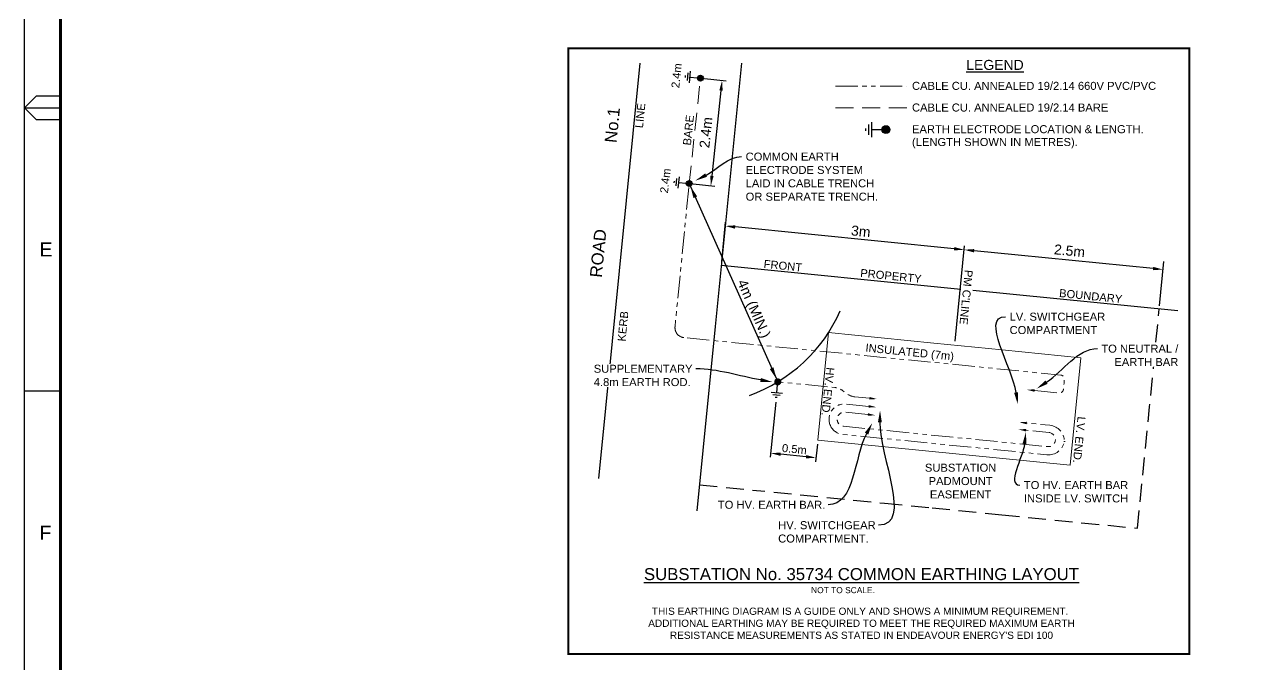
# Paper-space layout 'Retic (2)' of a CAD drawing. Header units: metres. Extents: x -30 to 775, y -5 to 571.
# Drawn here: x -29.7 to 273.6, y 147.5 to 307.4 of the extents above; entities that cross this region are included whole.
import ezdxf
from ezdxf import colors
from ezdxf.entities.mleader import LeaderData, LeaderLine
from ezdxf.enums import TextEntityAlignment as Align
from ezdxf.math import Vec2, Vec3

# ---------------------------------------------------------------- set-up
doc = ezdxf.new("R2010")
doc.units = ezdxf.units.M
doc.header["$LTSCALE"] = 0.7
doc.linetypes.add('DASHED', pattern=[19.05, 12.7, -6.35])
doc.linetypes.add('PHANTOM2', pattern=[31.75, 15.875, -3.175, 3.175, -3.175, 3.175, -3.175])
doc.layers.get('0').update_dxf_attribs({"color": 6})
for name, color, linetype in [('_User Miscellaneous1', 3, 'Continuous'), ('Notes', 7, 'Continuous'), ('SupportsUG_SP_EXT', 7, 'Continuous')]:
    doc.layers.add(name, color=color, linetype=linetype)
doc.layers.get('SupportsUG_SP_EXT').off()
doc.styles.add('ARIAL', font='arial.ttf', dxfattribs={"height": 2})
doc.styles.add('iecISOCP', font='isocp.shx')
doc.styles.get("Standard").update_dxf_attribs({"font": 'arial.ttf'})

# ---------------------------------------------------------------- blocks, each defined once
blk = doc.blocks.new('A1_FRAME_TITLE')
at = {"layer": 'Notes', "linetype": 'Continuous'}
for p, q in [((-20.53, 288.97), (-17.53, 291.97)), ((-17.53, 291.97), (-11.55, 291.97)), ((-20.53, 288.97), (-11.55, 288.97)), ((-17.53, 285.97), (-20.53, 288.97)), ((-11.55, 285.97), (-17.53, 285.97)), ((-11.55, 218.22), (-20.59, 218.22))]:
    blk.add_line(p, q, dxfattribs=at)
at = {"layer": 'Notes', "color": 7, "linetype": 'Continuous'}
blk.add_lwpolyline([(-20.59, -3.07), (783.6, -3.07), (783.6, 573.26), (-20.59, 573.26)], close=True, dxfattribs=at)
at = {"layer": 'Notes', "color": 7, "linetype": 'Continuous', "const_width": 0.8}
blk.add_lwpolyline([(-11.55, 5.97), (774.56, 5.97), (774.56, 564.21), (-11.55, 564.21)], close=True, dxfattribs=at)
at = {"layer": 'Notes', "color": 7, "style": 'ARIAL'}
for s, p in [('E', (-16.8, 251.85)), ('F', (-16.8, 181.1))]:
    blk.add_text(s, height=3.5, dxfattribs=at).set_placement(p)
at = {"layer": 'Notes', "color": 7}
blk.add_attdef('EPD_REF_NO', text='', height=5, dxfattribs=at).set_placement((739.57, 52.77), align=Align.CENTER)
at = {"layer": 'Notes', "color": 3, "style": 'iecISOCP', "flags": 8}
blk.add_attdef('VERSION_NO', text='', height=2.5, rotation=90, dxfattribs=at).set_placement((252.27, 44.54), align=Align.MIDDLE_CENTER)
at = {"layer": 'Notes', "color": 7, "style": 'ARIAL'}
for tag, p in [('CAP_NO', (463.39, 43.46)), ('IE_NUM', (463.26, 37.81)), ('REF_No_1', (285.45, 32.31)), ('REF_1', (307.01, 32.31)), ('GEN_WO', (391.91, 31.76)), ('HV_SWITCH', (463.67, 32.16)), ('REF_No_2', (285.45, 26.31)), ('REF_2', (307.01, 26.31)), ('OH_WO', (391.91, 25.81)), ('UBD_REF', (463.26, 25.83)), ('REF_No_3', (285.45, 20.31)), ('REF_3', (307.01, 20.31)), ('UG_WO', (391.91, 20.05)), ('GIS_MAP_No', (463.26, 20.04)), ('REF_No_4', (285.45, 14.31)), ('REF_4', (307.01, 14.31)), ('SUB_WO', (391.91, 13.81)), ('HV_OP_DIAG', (463.53, 14.2)), ('LGA', (463.15, 7.78))]:
    blk.add_attdef(tag, p, '', height=2, dxfattribs=at)
at = {"layer": 'Notes', "color": 7, "style": 'ARIAL', "width": 1.1}
for tag, p in [('T1', (634.58, 39.47)), ('T2', (634.58, 34.35)), ('T3', (634.58, 28.92)), ('T4', (634.58, 23.66)), ('T5', (634.58, 18.23)), ('T6', (634.58, 12.97))]:
    blk.add_attdef(tag, text='', height=3.5, dxfattribs=at).set_placement(p, align=Align.CENTER)
at = {"layer": 'Notes', "color": 7, "style": 'ARIAL'}
for tag, height, p in [('scale', 2, (517.96, 33.27)), ('DRAWN', 2, (517.96, 24.93)), ('REV', 5, (770.26, 17.1)), ('CHD', 2, (517.96, 8.93)), ('DESIGN', 2, (555.82, 9.15))]:
    blk.add_attdef(tag, text='', height=height, dxfattribs=at).set_placement(p, align=Align.CENTER)
blk.add_attdef('NUM', text='', height=7, dxfattribs=at).set_placement((742.57, 20.12), align=Align.MIDDLE_CENTER)
for tag, p in [('NS', (742.33, 8.12)), ('SHTS', (754.14, 8.12))]:
    blk.add_attdef(tag, text='', height=2, dxfattribs=at).set_placement(p, align=Align.MIDDLE)
at = {"layer": 'Notes', "style": 'iecISOCP'}
blk.add_attdef('ExportID', (-11.53, 2.35), '', height=2.5, dxfattribs=at)
at = {"layer": 'Notes', "style": 'iecISOCP', "flags": 1}
for tag, p in [('ProjectType', (-6.43, -26.84)), ('ProjectNumber', (2.95, -26.86)), ('DrawingNumber', (14.91, -26.85)), ('ProjectDescription', (26.96, -26.87)), ('ExportDate', (39.68, -26.83)), ('ExportUserName', (48.55, -26.84)), ('DesignerCompanyName', (60.88, -26.84)), ('ExportAreaOfInterest', (76.49, -26.86)), ('GIS_SUCCESS', (91.39, -26.82)), ('CAD_SUCCESS', (101.18, -26.83)), ('DEPOTCODE', (111.5, -26.92)), ('ExportCategories', (119.48, -26.84)), ('Comments', (133.78, -26.93)), ('EPD_-_VERSION_1.5', (141.2, -26.93))]:
    blk.add_attdef(tag, p, '', height=1, dxfattribs=at)
blk = doc.blocks.new('m4')
at = {"layer": 'Notes', "color": 7, "linetype": 'Continuous'}
for points in [[(0, -1.95), (0, 0)], [(-1.43, -1.95), (1.43, -1.95)], [(-0.95, -2.52), (0.95, -2.52)], [(-0.24, -3.09), (0.24, -3.09)]]:
    blk.add_lwpolyline(points, dxfattribs=at)

psp = doc.layouts.new('Retic (2)')

# ---------------------------------------------------------------- hatches: boundary and pattern name
at = {"linetype": 'DASHED', "lineweight": 0, "ltscale": 3}
h = psp.add_hatch(color=0, dxfattribs=at)
edge = h.paths.add_edge_path()
edge.add_arc((139.31, 293.98), 0.744, 263.9292, 623.9292, ccw=False)
h = psp.add_hatch(color=7)
edge = h.paths.add_edge_path()
edge.add_arc((185.66, 281.12), 0.992, -462.7694, -102.7694)
h = psp.add_hatch(color=0, dxfattribs=at)
edge = h.paths.add_edge_path()
edge.add_arc((136.51, 267.66), 0.744, 263.9292, 623.9292, ccw=False)
h = psp.add_hatch(color=0, dxfattribs=at)
edge = h.paths.add_edge_path()
edge.add_arc((158.64, 218.13), 0.744, -275.6713, 84.3287)

# ---------------------------------------------------------------- linework, layer by layer
at = {"color": 4, "ltscale": 0.5, "transparency": 16777216}
for p, q in [((140.3, 293.87), (145.71, 293.3)), ((144.45, 290.92), (142.18, 269.57)), ((137.5, 267.55), (142.91, 266.97))]:
    psp.add_line(p, q, dxfattribs=at)
at = {"color": 0, "linetype": 'PHANTOM2', "lineweight": 0, "ltscale": 0.5}
psp.add_line((173.09, 291.94), (190.87, 291.94), dxfattribs=at)
at = {"color": 0, "linetype": 'DASHED', "lineweight": 0, "ltscale": 0.5}
psp.add_line((173.09, 286.53), (190.87, 286.53), dxfattribs=at)
at = {"color": 4, "ltscale": 0.5}
for p, q in [((144.62, 248.16), (145.61, 258.05)), ((202.73, 251.37), (148, 256.81)), ((202.95, 228.3), (205.31, 252.12)), ((218.76, 249.78), (207.7, 250.88)), ((252.48, 246.43), (218.76, 249.78)), ((254.02, 237.15), (255.12, 248.21)), ((158.14, 213.08), (156.78, 199.32)), ((168.54, 202.58), (168.1, 198.19)), ((165.71, 199.44), (159.36, 200.07))]:
    psp.add_line(p, q, dxfattribs=at)
at = {"color": 0, "lineweight": 0, "ltscale": 0.5}
for p, q in [((168.64, 203.57), (171.3, 230.44)), ((197.61, 227.83), (171.3, 230.44)), ((214.76, 226.12), (197.61, 227.83)), ((234.39, 224.17), (214.76, 226.12)), ((231.72, 197.3), (234.39, 224.17)), ((168.64, 203.57), (231.72, 197.3))]:
    psp.add_line(p, q, dxfattribs=at)
at = {"color": 7, "ltscale": 0.5, "const_width": 0.5}
psp.add_lwpolyline([(261.53, 150.15), (106.29, 150.15), (106.29, 301.42), (261.53, 301.42)], close=True, dxfattribs=at)
at = {"color": 8, "linetype": 'Continuous', "ltscale": 0.5, "flags": 128}
psp.add_lwpolyline([(124.15, 297.7), (113.85, 194.01)], dxfattribs=at)
at = {"linetype": 'Continuous', "ltscale": 0.5, "flags": 128}
for points in [[(149.54, 297.7), (143.01, 231.94)], [(204.36, 241.22), (144.53, 247.17)], [(258.64, 235.83), (207.43, 240.92)], [(143.01, 231.94), (138.45, 185.96)]]:
    psp.add_lwpolyline(points, dxfattribs=at)
at = {"color": 0, "linetype": 'DASHED', "lineweight": 0, "ltscale": 0.5, "flags": 128}
psp.add_lwpolyline([(136.51, 267.66), (139.31, 293.98)], dxfattribs=at)
at = {"color": 0, "linetype": 'PHANTOM2', "lineweight": 0, "ltscale": 0.5, "flags": 128}
for points in [[(135.2, 229.18, -0.414214), (132.96, 231.91), (136.51, 267.66)], [(222.87, 215.96), (228.93, 215.36, 0.414214), (230.03, 216.26), (230.18, 217.81), (230.27, 218.74, 0.414214), (229.38, 219.83), (135.2, 229.18)], [(181.57, 214.03), (177.92, 214.4, -0.134032), (175.95, 215.15), (174.84, 215.96, 0.134032), (172.87, 216.72), (158.64, 218.13)], [(181.37, 212.01), (175.63, 212.58, 1), (174.88, 205), (225.92, 199.93, 0.389721), (230.26, 203.21), (230.26, 203.21, 0.389721), (226.65, 207.28), (220.87, 207.85)], [(181.17, 209.98), (175.43, 210.55, 1), (175.08, 207.03), (226.08, 201.96, 1), (226.43, 205.48), (220.7, 206.05)]]:
    psp.add_lwpolyline(points, format="xyb", dxfattribs=at)
at = {"linetype": 'DASHED', "ltscale": 0.5, "flags": 128}
for points in [[(248.55, 181.57), (250.52, 201.38), (251.56, 211.9), (253.99, 236.3), (253.88, 236.31)], [(139.09, 192.44), (155.44, 190.81)], [(157.62, 190.6), (185.33, 187.84)], [(185.33, 187.84), (197.19, 186.67)], [(197.19, 186.67), (210.5, 185.34), (214.6, 184.94)], [(214.6, 184.94), (248.55, 181.57)]]:
    psp.add_lwpolyline(points, dxfattribs=at)
at = {"color": 9}
for centre in [(139.31, 293.98), (136.51, 267.66)]:
    psp.add_circle(centre, 0.744, dxfattribs=at)
at = {"color": 7}
psp.add_circle((185.66, 281.12), 0.992, dxfattribs=at)
at = {"color": 0, "linetype": 'DASHED', "lineweight": 0, "ltscale": 3}
psp.add_circle((158.64, 218.13), 0.744, dxfattribs=at)
at = {"color": 4}
psp.add_arc((138.01, 252.07), 39.72, 289.9572, 335.8743, dxfattribs=at)
at = {"color": 4, "transparency": 16777216}
for points in [[(144.04, 290.96), (144.87, 290.87), (144.72, 293.4)], [(141.77, 269.61), (142.6, 269.52), (141.92, 267.08)]]:
    psp.add_solid(points, dxfattribs=at)
at = {"color": 4}
for points in [[(147.95, 256.39), (148.04, 257.22), (145.51, 257.06)], [(202.68, 250.96), (202.77, 251.79), (205.21, 251.13)], [(207.66, 250.46), (207.74, 251.29), (205.21, 251.13)], [(252.39, 246.02), (252.47, 246.85), (254.91, 246.19)], [(159.4, 200.48), (159.32, 199.65), (156.87, 200.31)], [(165.75, 199.85), (165.67, 199.02), (168.2, 199.19)]]:
    psp.add_solid(points, dxfattribs=at)
for points in [[(222.85, 216.28), (220.95, 216.15), (222.79, 215.66)], [(181.34, 211.7), (183.24, 211.82), (181.4, 212.32)], [(181.54, 213.72), (183.44, 213.85), (181.6, 214.35)], [(181.14, 209.67), (183.04, 209.79), (181.2, 210.29)], [(220.66, 205.74), (218.83, 206.24), (220.73, 206.37)], [(220.84, 207.54), (219.01, 208.04), (220.9, 208.16)]]:
    psp.add_solid(points)

# ---------------------------------------------------------------- block references
at = {"color": 7}
for p, rotation in [((138.57, 294.06), 263.9291966479068), ((135.77, 267.73), 263.9291966479068), ((158.57, 217.39), 354.328697123195)]:
    psp.add_blockref('m4', p, dxfattribs=dict(at, rotation=rotation))
at = {"color": 7, "xscale": 1.333333333333329, "yscale": 1.333333333333329, "zscale": 1.333333333333329, "rotation": 270}
psp.add_blockref('m4', (184.66, 281.12), dxfattribs=at)
at = {"layer": 'SupportsUG_SP_EXT'}
psp.add_blockref('A1_FRAME_TITLE', (-9.08, -2.39), dxfattribs=at)

# ---------------------------------------------------------------- texts
at = {"color": 1, "style": 'ARIAL'}
for rotation, p in [(83.9292, (134.93, 294.44)), (83.386, (132.13, 268.16))]:
    psp.add_text('2.4m', height=2, rotation=rotation, dxfattribs=at).set_placement(p, align=Align.BOTTOM_CENTER)
at = {"style": 'ARIAL'}
psp.add_text('%%ULEGEND', height=2.5, dxfattribs=at).set_placement((212.93, 297.29), align=Align.MIDDLE_CENTER)
at = {"color": 7, "style": 'ARIAL'}
for s, p in [('CABLE CU. ANNEALED 19/2.14 660V PVC/PVC', (192.19, 291.06)), ('CABLE CU. ANNEALED 19/2.14 BARE', (192.19, 285.65)), ('EARTH ELECTRODE LOCATION & LENGTH.', (192.19, 280.24)), ('(LENGTH SHOWN IN METRES).', (192.19, 277.03))]:
    psp.add_text(s, height=2, dxfattribs=at).set_placement(p)
at = {"color": 1, "style": 'ARIAL'}
for s, p in [('No.1', (118.34, 277.71)), ('ROAD', (114.64, 244.07))]:
    psp.add_text(s, height=3, rotation=84.3287, dxfattribs=at).set_placement(p)
at = {"color": 7, "style": 'ARIAL'}
for s, height, rotation, p in [('LINE', 2, 84.3287, (124.94, 281.43)), ('2.5m', 2.5, 354.3287, (227.58, 250.02)), ('FRONT', 2, 354.3287, (155.04, 246.63)), ('PROPERTY', 2, 354.3287, (179.18, 244.37)), ("PM C'LINE", 2, 264.3287, (205.41, 246.18)), ('4m (MIN.)', 2.5, 293.7839, (148.47, 243.03)), ('BOUNDARY', 2, 354.3287, (228.88, 239.35)), ('KERB', 2, 84.3287, (120.58, 228.14))]:
    psp.add_text(s, height=height, rotation=rotation, dxfattribs=at).set_placement(p)
for s, rotation, p in [('BARE', 83.9292, (137.91, 280.82)), ('INSULATED (7m)', 354.3287, (191.47, 224)), ('HV. END.', 264.0981, (169.58, 215.89)), ('LV. END.', 264.0981, (232.4, 203.84))]:
    psp.add_text(s, height=2, rotation=rotation, dxfattribs=at).set_placement(p, align=Align.BOTTOM_CENTER)
at = {"style": 'ARIAL'}
psp.add_text('%%USUBSTATION No. 35734 COMMON EARTHING LAYOUT', height=3, dxfattribs=at).set_placement((179.56, 167.72), align=Align.BOTTOM_CENTER)
at = {"color": 7, "style": 'ARIAL'}
psp.add_text('NOT TO SCALE.', height=1.5, dxfattribs=at).set_placement((174.95, 164.91), align=Align.BOTTOM_CENTER)
at = {"color": 1, "transparency": 16777216, "insert": (140.68, 280.4), "char_height": 2.5, "attachment_point": 5, "rotation": 83.9292, "style": 'ARIAL'}
psp.add_mtext('2.4m', dxfattribs=at)
at = {"color": 7, "insert": (179.4, 255.72), "char_height": 2.5, "attachment_point": 5, "rotation": 354.3287, "style": 'ARIAL'}
psp.add_mtext('\\A1;3m', dxfattribs=at)
at = {"color": 4, "insert": (162.8, 201.33), "char_height": 2, "attachment_point": 5, "rotation": 354.3287, "style": 'ARIAL'}
psp.add_mtext('\\A1;0.5m', dxfattribs=at)
at = {"color": 7, "attachment_point": 2, "style": 'ARIAL'}
for s, insert, char_height, width in [('SUBSTATION  PADMOUNT EASEMENT', (204.34, 197.69), 2, 9.7392), ("THIS EARTHING DIAGRAM IS A GUIDE ONLY AND SHOWS A MINIMUM REQUIREMENT.  ADDITIONAL EARTHING MAY BE REQUIRED TO MEET THE REQUIRED MAXIMUM EARTH RESISTANCE MEASUREMENTS AS STATED IN ENDEAVOUR ENERGY'S EDI 100  ", (179.56, 161.75), 1.8, 106.9756)]:
    psp.add_mtext(s, dxfattribs=dict(at, insert=insert, char_height=char_height, width=width))

# ---------------------------------------------------------------- next in the draw order: leaders
at = {"layer": '_User Miscellaneous1', "color": 7}
ml = psp.add_multileader_mtext('Standard', dxfattribs=at)
ml.set_content('TO NEUTRAL / EARTH BAR', color=7, style='ARIAL')
ml.set_leader_properties(color=4)
ml.build(insert=Vec2(0, 0))
ml.multileader.update_dxf_attribs({"leader_type": 2, "arrow_head_size": 3})
ctx = ml.context
ctx.base_point, ctx.char_height, ctx.arrow_head_size, ctx.landing_gap_size, ctx.plane_origin = Vec3(238.56, 226.43), 2, 3, 1, Vec3(224.32, 215.82)
ctx.text_align_type, ctx.attachment_type = 2, 1
notes = []
notes.append((ctx, [(0, (1, 1, 0), (230.56, 226.43), (1, 0), 8, [(0, [(223.3, 216.4)], 0, [])])]))
ctx.mtext.insert, ctx.mtext.width, ctx.mtext.alignment, ctx.mtext.flow_direction = Vec3(258.75, 227.43), 23.4634, 3, 5
ctx.mtext.has_bg_fill, ctx.mtext.bg_color, ctx.mtext.bg_scale_factor, ctx.mtext.bg_transparency, ctx.mtext.use_window_bg_color = 1, -1073741824, 1.1, 0, 1
ml = psp.add_multileader_mtext('Standard', dxfattribs=at)
ml.set_content('SUPPLEMENTARY 4.8m EARTH ROD.', color=7, style='ARIAL')
ml.set_leader_properties(color=4)
ml.build(insert=Vec2(0, 0))
ml.multileader.update_dxf_attribs({"leader_type": 2, "arrow_head_size": 3})
ctx = ml.context
ctx.base_point, ctx.char_height, ctx.arrow_head_size, ctx.landing_gap_size, ctx.plane_origin = Vec3(111.65, 221.39), 2, 3, 1, Vec3(156.65, 217.87)
ctx.attachment_type = 1
notes.append((ctx, [(0, (1, 1, 0), (146.19, 221.39), (-1, 0), 8, [(0, [(157.31, 218.1)], 0, [])])]))
ctx.mtext.insert, ctx.mtext.width, ctx.mtext.flow_direction = Vec3(112.65, 222.41), 28.5101, 5
ctx.mtext.has_bg_fill, ctx.mtext.bg_color, ctx.mtext.bg_scale_factor, ctx.mtext.bg_transparency, ctx.mtext.use_window_bg_color = 1, -1073741824, 1.1, 0, 1
ml = psp.add_multileader_mtext('Standard', dxfattribs=at)
ml.set_content('HV. SWITCHGEAR COMPARTMENT.', color=7, style='ARIAL')
ml.set_leader_properties(color=4)
ml.build(insert=Vec2(0, 0))
ml.multileader.update_dxf_attribs({"leader_type": 2, "arrow_head_size": 3})
ctx = ml.context
ctx.base_point, ctx.char_height, ctx.arrow_head_size, ctx.landing_gap_size, ctx.plane_origin = Vec3(157.74, 182.33), 2, 3, 1, Vec3(184.2, 211)
ctx.attachment_type = 1
notes.append((ctx, [(1, (1, 1, 0), (191.85, 182.33), (-1, 0), 8, [(0, [(184.2, 211)], 0, [])])]))
ctx.mtext.insert, ctx.mtext.width, ctx.mtext.flow_direction = Vec3(158.74, 183.34), 30.2632, 5
ctx.mtext.has_bg_fill, ctx.mtext.bg_color, ctx.mtext.bg_scale_factor, ctx.mtext.bg_transparency, ctx.mtext.use_window_bg_color = 1, -1073741824, 1.1, 0, 1
ml = psp.add_multileader_mtext('Standard', dxfattribs=at)
ml.set_content('TO HV. EARTH BAR INSIDE LV. SWITCH', color=7, style='ARIAL')
ml.set_leader_properties(color=4)
ml.build(insert=Vec2(0, 0))
ml.multileader.update_dxf_attribs({"leader_type": 2, "arrow_head_size": 3})
ctx = ml.context
ctx.base_point, ctx.char_height, ctx.arrow_head_size, ctx.landing_gap_size, ctx.plane_origin = Vec3(219.15, 192.34), 2, 3, 1, Vec3(215.38, 207.16)
ctx.attachment_type = 1
notes.append((ctx, [(0, (1, 1, 0), (211.15, 192.34), (1, 0), 8, [(0, [(220.65, 205.6)], 0, [])])]))
ctx.mtext.insert, ctx.mtext.width, ctx.mtext.flow_direction = Vec3(220.15, 193.36), 27.2399, 5
ctx.mtext.has_bg_fill, ctx.mtext.bg_color, ctx.mtext.bg_scale_factor, ctx.mtext.bg_transparency, ctx.mtext.use_window_bg_color = 1, -1073741824, 1.1, 0, 1
for ctx, leaders in notes:
    for number, flags, end, landing, length, lines in leaders:
        leader = LeaderData()
        leader.index, (leader.has_last_leader_line, leader.has_dogleg_vector, leader.attachment_direction) = number, flags
        leader.last_leader_point, leader.dogleg_vector, leader.dogleg_length = Vec3(end), Vec3(landing), length
        for number, points, colour, breaks in lines:
            line = LeaderLine()
            line.index, line.vertices, line.color, line.breaks = number, Vec3.list(points), colors.encode_raw_color(colour), breaks
            leader.lines.append(line)
        ctx.leaders.append(leader)

# ---------------------------------------------------------------- next in the draw order: linework, layer by layer
at = {"color": 4, "ltscale": 0.5}
psp.add_line((136.51, 267.66), (158.64, 218.13), dxfattribs=at)
at = {"layer": '_User Miscellaneous1', "color": 4}
psp.add_solid([(157.57, 221.75), (158.34, 218.81), (156.66, 221.34)], dxfattribs=at)

# ---------------------------------------------------------------- next in the draw order: leaders
at = {"layer": '_User Miscellaneous1', "color": 7}
ml = psp.add_multileader_mtext('Standard', dxfattribs=at)
ml.set_content('LV. SWITCHGEAR COMPARTMENT', color=7, style='ARIAL')
ml.set_leader_properties(color=4)
ml.build(insert=Vec2(0, 0))
ml.multileader.update_dxf_attribs({"leader_type": 2, "arrow_head_size": 3})
ctx = ml.context
ctx.base_point, ctx.char_height, ctx.arrow_head_size, ctx.landing_gap_size, ctx.plane_origin = Vec3(215.58, 234.4), 2, 3, 1, Vec3(223.87, 204.24)
ctx.attachment_type = 1
notes = []
notes.append((ctx, [(0, (1, 1, 0), (207.58, 234.4), (1, 0), 8, [(0, [(218.62, 212.5)], 0, [])])]))
ctx.mtext.insert, ctx.mtext.width, ctx.mtext.flow_direction = Vec3(216.58, 235.41), 25.6617, 5
ctx.mtext.has_bg_fill, ctx.mtext.bg_color, ctx.mtext.bg_scale_factor, ctx.mtext.bg_transparency, ctx.mtext.use_window_bg_color = 1, -1073741824, 1.1, 0, 1
ml = psp.add_multileader_mtext('Standard', dxfattribs=at)
ml.set_content('TO HV. EARTH BAR.', color=7, style='ARIAL')
ml.set_leader_properties(color=4)
ml.build(insert=Vec2(0, 0))
ml.multileader.update_dxf_attribs({"leader_type": 2, "arrow_head_size": 3})
ctx = ml.context
ctx.base_point, ctx.char_height, ctx.arrow_head_size, ctx.landing_gap_size, ctx.plane_origin = Vec3(142.67, 187.42), 2, 3, 1, Vec3(182.25, 207.83)
ctx.attachment_type = 1
notes.append((ctx, [(1, (1, 1, 0), (179.21, 187.42), (-1, 0), 8, [(0, [(182.25, 207.83)], 0, [])])]))
ctx.mtext.insert, ctx.mtext.width, ctx.mtext.flow_direction = Vec3(143.67, 188.44), 30.1338, 5
ctx.mtext.has_bg_fill, ctx.mtext.bg_color, ctx.mtext.bg_scale_factor, ctx.mtext.bg_transparency, ctx.mtext.use_window_bg_color = 1, -1073741824, 1.1, 0, 1
for ctx, leaders in notes:
    for number, flags, end, landing, length, lines in leaders:
        leader = LeaderData()
        leader.index, (leader.has_last_leader_line, leader.has_dogleg_vector, leader.attachment_direction) = number, flags
        leader.last_leader_point, leader.dogleg_vector, leader.dogleg_length = Vec3(end), Vec3(landing), length
        for number, points, colour, breaks in lines:
            line = LeaderLine()
            line.index, line.vertices, line.color, line.breaks = number, Vec3.list(points), colors.encode_raw_color(colour), breaks
            leader.lines.append(line)
        ctx.leaders.append(leader)

# ---------------------------------------------------------------- next in the draw order: leaders
ml = psp.add_multileader_mtext('Standard', dxfattribs=at)
ml.set_content('COMMON EARTH ELECTRODE SYSTEM LAID IN CABLE TRENCH OR SEPARATE TRENCH.', color=7, style='ARIAL')
ml.set_leader_properties(color=4)
ml.build(insert=Vec2(0, 0))
ml.multileader.update_dxf_attribs({"leader_type": 2, "arrow_head_size": 3})
ctx = ml.context
ctx.base_point, ctx.char_height, ctx.arrow_head_size, ctx.landing_gap_size, ctx.plane_origin = Vec3(149.61, 274.38), 2, 3, 1, Vec3(124.81, 278.67)
ctx.attachment_type = 1
notes = []
notes.append((ctx, [(0, (1, 1, 0), (141.61, 274.38), (1, 0), 8, [(0, [(138.05, 268.38)], 0, [])])]))
ctx.mtext.insert, ctx.mtext.width, ctx.mtext.defined_height, ctx.mtext.flow_direction = Vec3(150.61, 275.39), 36.0359, 16.31, 5
ctx.mtext.has_bg_fill, ctx.mtext.bg_color, ctx.mtext.bg_scale_factor, ctx.mtext.bg_transparency, ctx.mtext.use_window_bg_color = 1, -1073741824, 1.1, 0, 1
for ctx, leaders in notes:
    for number, flags, end, landing, length, lines in leaders:
        leader = LeaderData()
        leader.index, (leader.has_last_leader_line, leader.has_dogleg_vector, leader.attachment_direction) = number, flags
        leader.last_leader_point, leader.dogleg_vector, leader.dogleg_length = Vec3(end), Vec3(landing), length
        for number, points, colour, breaks in lines:
            line = LeaderLine()
            line.index, line.vertices, line.color, line.breaks = number, Vec3.list(points), colors.encode_raw_color(colour), breaks
            leader.lines.append(line)
        ctx.leaders.append(leader)

# ---------------------------------------------------------------- next in the draw order: linework, layer by layer
at = {"layer": '_User Miscellaneous1', "color": 4}
psp.add_solid([(138.49, 264.44), (136.81, 266.98), (137.58, 264.03)], dxfattribs=at)

doc.saveas('drawing.dxf')
